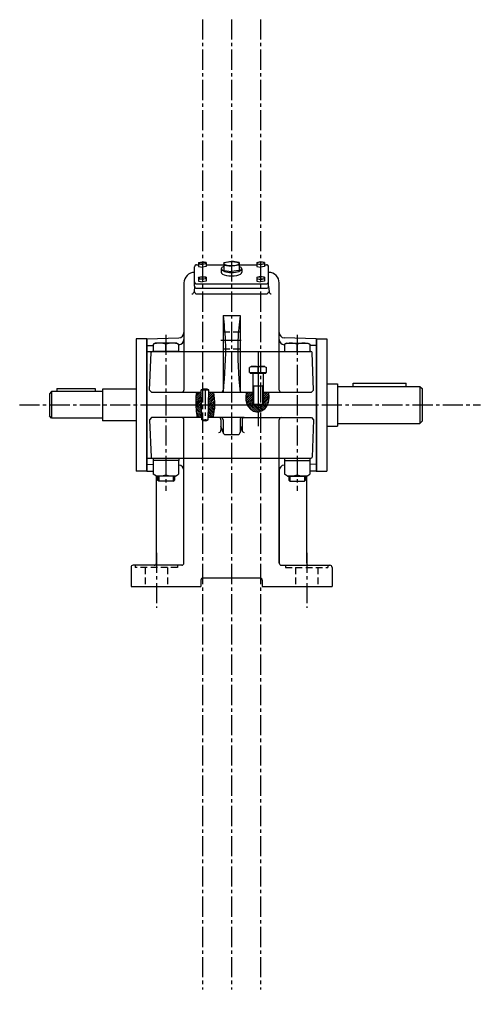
# Model space of a CAD drawing. Header units: inches. Extents: x -1077 to 1679, y -2224 to 594.
# Drawn here: x 1243 to 1679, y -1593 to -677 of the extents above; entities that cross this region are included whole.
import ezdxf

# ---------------------------------------------------------------- set-up
doc = ezdxf.new("R2010")
doc.units = ezdxf.units.IN
doc.header["$MEASUREMENT"] = 0
doc.linetypes.add('CENTER2', pattern=[28.575, 19.05, -3.175, 3.175, -3.175])
doc.linetypes.add('DASHED2', pattern=[9.525, 6.35, -3.175])
for name, color, linetype in [('中心线', 10, 'CENTER2'), ('剖面层', 4, 'Continuous'), ('粗实线', 5, 'Continuous'), ('虚线', 220, 'DASHED2')]:
    doc.layers.add(name, color=color, linetype=linetype)

msp = doc.modelspace()

# ---------------------------------------------------------------- hatches: boundary and pattern name
at = {"layer": '剖面层'}
h = msp.add_hatch(dxfattribs=at)
h.set_pattern_fill('ANSI31', color=256, scale=10)
edge = h.paths.add_edge_path()
edge.add_line((1414.72, -1029.09), (1410.02, -1029.09))
edge.add_spline(control_points=[(1410.02, -1029.09), (1409.73, -1031.79), (1409.31, -1035.79), (1409.35, -1039.79), (1409.4, -1041.09)], knot_values=[0, 0, 0, 0, 8.118034, 12.036974, 12.036974, 12.036974, 12.036974], degree=3, periodic=0)
edge.add_line((1409.4, -1041.09), (1414.96, -1041.09))
edge.add_line((1414.96, -1041.09), (1414.72, -1029.09))
edge = h.paths.add_edge_path()
edge.add_spline(control_points=[(1427.22, -1041.09), (1427.31, -1037.1), (1426.7, -1033.1), (1426.09, -1029.09)], knot_values=[0, 0, 0, 0, 12.05376, 12.05376, 12.05376, 12.05376], degree=3, periodic=0)
edge.add_line((1426.09, -1029.09), (1421.77, -1029.09))
edge.add_line((1421.77, -1029.09), (1421.53, -1041.09))
edge.add_line((1421.53, -1041.09), (1427.22, -1041.09))
edge = h.paths.add_edge_path()
edge.add_line((1463.24, -1029.09), (1457.2, -1029.09))
edge.add_spline(control_points=[(1457.2, -1029.09), (1456.83, -1031.61), (1456.23, -1035.61), (1457.48, -1039.7), (1458.16, -1041.09)], knot_values=[0, 0, 0, 0, 7.606423, 12.065986, 12.065986, 12.065986, 12.065986], degree=3, periodic=0)
edge.add_line((1458.16, -1041.09), (1463.24, -1041.09))
edge.add_line((1463.24, -1041.09), (1463.24, -1029.09))
edge = h.paths.add_edge_path()
edge.add_spline(control_points=[(1477.18, -1041.09), (1477.89, -1039.51), (1478.92, -1035.4), (1478.67, -1031.4), (1478.53, -1029.09)], knot_values=[35.95415, 35.95415, 35.95415, 35.95415, 41.049088, 48.01354, 48.01354, 48.01354, 48.01354], degree=3, periodic=0)
edge.add_line((1478.53, -1029.09), (1473.24, -1029.09))
edge.add_line((1473.24, -1029.09), (1473.24, -1041.09))
edge.add_line((1473.24, -1041.09), (1477.18, -1041.09))
h = msp.add_hatch(dxfattribs=at)
h.set_pattern_fill('ANSI31', color=256, scale=10, angle=90)
edge = h.paths.add_edge_path()
edge.add_line((1414.96, -1041.09), (1409.4, -1041.09))
edge.add_spline(control_points=[(1409.4, -1041.09), (1409.56, -1045.09), (1410.06, -1049.09), (1410.56, -1053.09)], knot_values=[12.036974, 12.036974, 12.036974, 12.036974, 24.069677, 24.069677, 24.069677, 24.069677], degree=3, periodic=0)
edge.add_line((1410.56, -1053.09), (1415.2, -1053.09))
edge.add_line((1415.2, -1053.09), (1414.96, -1041.09))
edge = h.paths.add_edge_path()
edge.add_spline(control_points=[(1425.54, -1053.09), (1426.34, -1049.1), (1427.14, -1045.1), (1427.22, -1041.09)], knot_values=[0, 0, 0, 0, 12.117168, 12.117168, 12.117168, 12.117168], degree=3, periodic=0)
edge.add_line((1427.22, -1041.09), (1421.53, -1041.09))
edge.add_line((1421.53, -1041.09), (1421.29, -1053.09))
edge.add_line((1421.29, -1053.09), (1425.54, -1053.09))
edge = h.paths.add_edge_path()
edge.add_line((1468.24, -1041.09), (1463.99, -1041.09))
edge.add_line((1463.99, -1041.09), (1458.16, -1041.09))
edge.add_spline(control_points=[(1458.16, -1041.09), (1459.2, -1043.22), (1462.06, -1046.64), (1466.33, -1047.7), (1468.24, -1047.59)], knot_values=[12.065986, 12.065986, 12.065986, 12.065986, 18.848784, 24.5216, 24.5216, 24.5216, 24.5216], degree=3, periodic=0)
edge.add_line((1468.24, -1047.59), (1468.24, -1041.09))
edge = h.paths.add_edge_path()
edge.add_spline(control_points=[(1468.24, -1047.59), (1470.58, -1047.45), (1474.39, -1045.74), (1476.55, -1042.5), (1477.18, -1041.09)], knot_values=[24.5216, 24.5216, 24.5216, 24.5216, 31.435307, 35.95415, 35.95415, 35.95415, 35.95415], degree=3, periodic=0)
edge.add_line((1477.18, -1041.09), (1468.24, -1041.09))
edge.add_line((1468.24, -1041.09), (1468.24, -1047.59))

# ---------------------------------------------------------------- linework, layer by layer
at = {"layer": '中心线'}
for p, q in [((1415.74, -676.95), (1415.74, -1593.45)), ((1443.24, -676.95), (1443.24, -1593.45)), ((1470.74, -676.95), (1470.74, -1593.45)), ((1381.24, -974.84), (1381.24, -1122.4)), ((1433.24, -980.09), (1453.17, -980.09)), ((1505.24, -974.84), (1505.24, -1122.4)), ((1468.24, -990.79), (1468.24, -1061.09)), ((1418.24, -1026.09), (1418.24, -1056.09)), ((1242.79, -1041.09), (1678.57, -1041.09)), ((1372.24, -1180.79), (1372.24, -1232.66)), ((1514.24, -1180.79), (1514.24, -1232.66))]:
    msp.add_line(p, q, dxfattribs=at)
at = {"layer": '粗实线'}
for p, q in [((1412.15, -906.58), (1415.74, -906.06)), ((1412.15, -906.58), (1412.15, -907.88)), ((1419.34, -906.58), (1415.74, -906.06)), ((1419.34, -906.58), (1419.34, -910.38)), ((1436.05, -906.48), (1443.24, -905.44)), ((1436.05, -906.48), (1436.05, -909.08)), ((1450.43, -906.48), (1443.24, -905.44)), ((1450.43, -906.48), (1450.43, -914.09)), ((1467.15, -906.58), (1470.74, -906.06)), ((1467.15, -906.58), (1467.15, -910.38)), ((1474.34, -906.58), (1470.74, -906.06)), ((1474.34, -906.58), (1474.34, -907.88)), ((1408.24, -928.96), (1408.24, -910.68)), ((1410.24, -908.68), (1412.15, -908.68)), ((1412.15, -907.88), (1412.15, -910.38)), ((1412.15, -907.88), (1415.74, -908.4)), ((1412.15, -910.38), (1415.74, -910.91)), ((1419.34, -907.88), (1415.74, -908.4)), ((1415.74, -908.4), (1415.74, -910.91)), ((1419.34, -910.38), (1415.74, -910.91)), ((1419.34, -908.68), (1436.05, -908.68)), ((1433.53, -912.57), (1433.53, -915.76)), ((1436.05, -909.08), (1436.05, -914.09)), ((1436.05, -909.08), (1443.24, -910.12)), ((1436.05, -914.09), (1443.24, -915.13)), ((1450.43, -909.08), (1443.24, -910.12)), ((1443.24, -910.12), (1443.24, -915.13)), ((1450.43, -914.09), (1443.24, -915.13)), ((1450.43, -908.68), (1467.15, -908.68)), ((1452.96, -912.57), (1452.96, -915.76)), ((1467.15, -907.88), (1470.74, -908.4)), ((1467.15, -910.38), (1470.74, -910.91)), ((1474.34, -907.88), (1470.74, -908.4)), ((1470.74, -908.4), (1470.74, -910.91)), ((1474.34, -910.38), (1470.74, -910.91)), ((1474.34, -907.88), (1474.34, -910.38)), ((1474.34, -908.68), (1476.24, -908.68)), ((1478.24, -928.96), (1478.24, -910.68)), ((1412.15, -920.57), (1415.74, -920.05)), ((1412.15, -920.57), (1412.15, -921.87)), ((1412.15, -921.87), (1412.15, -924.37)), ((1412.15, -921.87), (1415.74, -922.39)), ((1412.15, -924.37), (1415.74, -924.9)), ((1419.34, -920.57), (1415.74, -920.05)), ((1419.34, -921.87), (1415.74, -922.39)), ((1415.74, -922.39), (1415.74, -924.9)), ((1419.34, -924.37), (1415.74, -924.9)), ((1419.34, -920.57), (1419.34, -924.37)), ((1467.15, -920.57), (1470.74, -920.05)), ((1467.15, -920.57), (1467.15, -924.37)), ((1467.15, -921.87), (1470.74, -922.39)), ((1467.15, -924.37), (1470.74, -924.9)), ((1474.34, -920.57), (1470.74, -920.05)), ((1474.34, -921.87), (1470.74, -922.39)), ((1470.74, -922.39), (1470.74, -924.9)), ((1474.34, -924.37), (1470.74, -924.9)), ((1474.34, -920.57), (1474.34, -921.87)), ((1474.34, -921.87), (1474.34, -924.37)), ((1398.24, -925.92), (1398.24, -1027.09)), ((1408.24, -928.96), (1407.77, -934.37)), ((1410.24, -926.86), (1476.24, -926.86)), ((1410.24, -930.96), (1476.24, -930.96)), ((1478.24, -928.96), (1478.72, -934.37)), ((1488.24, -1027.09), (1488.24, -925.92)), ((1410.24, -936.19), (1476.24, -936.19)), ((1435.24, -956.78), (1435.24, -1027.09)), ((1435.24, -956.78), (1451.24, -956.78)), ((1451.24, -956.78), (1451.24, -1027.09)), ((1353.24, -978.59), (1353.24, -1103.59)), ((1363.24, -978.59), (1353.24, -978.59)), ((1362.84, -978.59), (1362.84, -1103.59)), ((1363.24, -978.59), (1393.39, -977.73)), ((1363.24, -978.59), (1363.24, -1103.59)), ((1523.24, -978.59), (1493.1, -977.73)), ((1523.24, -978.59), (1533.24, -978.59)), ((1523.24, -978.59), (1523.24, -1103.59)), ((1523.64, -978.59), (1523.64, -1103.59)), ((1533.24, -978.59), (1533.24, -1103.59)), ((1363.24, -985.09), (1369.24, -984.92)), ((1371.01, -982.79), (1369.24, -983.81)), ((1369.24, -983.81), (1369.24, -990.79)), ((1391.47, -982.79), (1371.01, -982.79)), ((1381.24, -990.79), (1381.24, -983.81)), ((1391.47, -982.79), (1393.24, -983.81)), ((1393.24, -983.81), (1393.24, -990.79)), ((1393.24, -984.24), (1393.39, -984.23)), ((1393.24, -984.24), (1393.39, -984.23)), ((1493.24, -984.24), (1493.1, -984.23)), ((1495.01, -982.79), (1493.24, -983.81)), ((1493.24, -983.81), (1493.24, -990.79)), ((1495.01, -982.79), (1515.47, -982.79)), ((1505.24, -990.79), (1505.24, -983.81)), ((1515.47, -982.79), (1517.24, -983.81)), ((1517.24, -983.81), (1517.24, -990.79)), ((1523.24, -985.09), (1517.24, -984.92)), ((1362.84, -990.79), (1518.28, -990.79)), ((1365.8, -1027.09), (1367.21, -991.75)), ((1393.24, -990.79), (1369.24, -990.79)), ((1488.24, -990.79), (1518.28, -990.79)), ((1493.24, -990.79), (1517.24, -990.79)), ((1517.24, -990.79), (1518.28, -990.79)), ((1520.69, -1027.09), (1519.28, -991.75)), ((1462.25, -1004.69), (1460.24, -1005.85)), ((1460.24, -1010.59), (1460.24, -1005.85)), ((1462.25, -1004.69), (1474.24, -1004.69)), ((1468.24, -1010.59), (1468.24, -1005.28)), ((1474.24, -1004.69), (1476.24, -1005.85)), ((1476.24, -1010.59), (1476.24, -1005.85)), ((1460.24, -1010.59), (1476.24, -1010.59)), ((1460.94, -1010.59), (1460.94, -1011.09)), ((1460.94, -1011.09), (1475.54, -1011.09)), ((1463.24, -1011.09), (1463.24, -1041.09)), ((1468.24, -1011.09), (1468.24, -1041.09)), ((1473.24, -1011.09), (1473.24, -1041.09)), ((1475.54, -1010.59), (1475.54, -1011.09)), ((1278.24, -1025.59), (1314.24, -1025.59)), ((1278.24, -1025.59), (1278.24, -1028.59)), ((1314.24, -1025.59), (1314.24, -1028.59)), ((1353.24, -1026.09), (1321.24, -1026.09)), ((1321.24, -1026.09), (1321.24, -1056.09)), ((1463.99, -1023.09), (1463.24, -1022.34)), ((1463.24, -1023.09), (1473.24, -1023.09)), ((1463.99, -1023.09), (1463.99, -1041.09)), ((1472.49, -1023.09), (1473.24, -1022.34)), ((1472.49, -1023.09), (1472.49, -1041.09)), ((1533.24, -1021.09), (1543.24, -1021.09)), ((1543.24, -1021.09), (1543.24, -1061.09)), ((1543.24, -1023.59), (1621.24, -1023.59)), ((1558.24, -1020.59), (1608.24, -1020.59)), ((1558.24, -1023.59), (1558.24, -1020.59)), ((1608.24, -1023.59), (1608.24, -1020.59)), ((1621.24, -1023.59), (1621.24, -1058.59)), ((1621.24, -1023.59), (1623.24, -1025.59)), ((1623.24, -1025.59), (1623.24, -1056.59)), ((1273.24, -1028.59), (1271.24, -1030.59)), ((1271.24, -1030.59), (1271.24, -1051.59)), ((1321.24, -1028.59), (1273.24, -1028.59)), ((1273.24, -1028.59), (1273.24, -1053.59)), ((1367.72, -1029.09), (1365.8, -1027.09)), ((1367.72, -1029.09), (1414.72, -1029.09)), ((1415.24, -1055.29), (1414.68, -1026.89)), ((1414.68, -1026.89), (1421.81, -1026.89)), ((1421.24, -1055.29), (1421.81, -1026.89)), ((1421.77, -1029.09), (1426.77, -1029.09)), ((1426.77, -1029.09), (1463.24, -1029.09)), ((1473.24, -1029.09), (1518.77, -1029.09)), ((1518.77, -1029.09), (1520.69, -1027.09)), ((1363.24, -1041.09), (1414.96, -1041.09)), ((1421.53, -1041.09), (1523.24, -1041.09)), ((1463.99, -1041.09), (1463.24, -1040.34)), ((1463.24, -1040.34), (1473.24, -1040.34)), ((1463.99, -1041.09), (1472.49, -1041.09)), ((1472.49, -1041.09), (1473.24, -1040.34)), ((1273.24, -1053.59), (1271.24, -1051.59)), ((1321.24, -1053.59), (1273.24, -1053.59)), ((1367.72, -1053.09), (1365.8, -1055.09)), ((1415.2, -1053.09), (1367.72, -1053.09)), ((1426.29, -1053.09), (1421.29, -1053.09)), ((1455.24, -1053.09), (1426.29, -1053.09)), ((1443.24, -1053.09), (1443.24, -1069.09)), ((1455.24, -1053.09), (1518.77, -1053.09)), ((1518.77, -1053.09), (1520.69, -1055.09)), ((1353.24, -1056.09), (1321.24, -1056.09)), ((1365.8, -1055.09), (1367.21, -1090.44)), ((1398.24, -1190.61), (1398.24, -1055.09)), ((1415.24, -1055.29), (1421.24, -1055.29)), ((1433.24, -1055.09), (1433.24, -1065.09)), ((1435.24, -1067.09), (1433.24, -1061.09)), ((1435.24, -1055.09), (1435.24, -1067.09)), ((1451.24, -1055.09), (1451.24, -1067.09)), ((1451.24, -1067.09), (1453.24, -1061.09)), ((1453.24, -1055.09), (1453.24, -1065.09)), ((1488.24, -1190.61), (1488.24, -1055.09)), ((1520.69, -1055.09), (1519.28, -1090.44)), ((1533.24, -1061.09), (1543.24, -1061.09)), ((1543.24, -1058.59), (1621.24, -1058.59)), ((1621.24, -1058.59), (1623.24, -1056.59)), ((1437.24, -1069.09), (1449.24, -1069.09)), ((1363.24, -1091.4), (1518.28, -1091.4)), ((1363.24, -1097.09), (1369.24, -1097.26)), ((1369.14, -1091.4), (1369.14, -1093.5)), ((1393.34, -1093.5), (1369.14, -1093.5)), ((1369.24, -1093.5), (1369.24, -1106.57)), ((1381.24, -1093.5), (1381.24, -1107.28)), ((1393.24, -1093.5), (1393.24, -1106.57)), ((1393.24, -1097.95), (1393.39, -1097.95)), ((1393.34, -1091.4), (1393.34, -1093.5)), ((1493.24, -1097.95), (1493.1, -1097.95)), ((1493.14, -1091.4), (1493.14, -1093.5)), ((1493.14, -1091.4), (1517.34, -1091.4)), ((1493.14, -1093.5), (1517.34, -1093.5)), ((1493.24, -1093.5), (1493.24, -1106.57)), ((1505.24, -1093.5), (1505.24, -1107.28)), ((1505.24, -1093.5), (1505.24, -1107.28)), ((1517.24, -1093.5), (1517.24, -1106.57)), ((1523.24, -1097.09), (1517.24, -1097.26)), ((1517.34, -1091.4), (1517.34, -1093.5)), ((1363.24, -1103.59), (1353.24, -1103.59)), ((1363.24, -1103.59), (1369.24, -1103.76)), ((1372.24, -1108.3), (1369.24, -1106.57)), ((1372.24, -1190.61), (1372.24, -1108.3)), ((1390.24, -1108.3), (1372.24, -1108.3)), ((1373.24, -1108.3), (1373.24, -1112.1)), ((1374.44, -1108.3), (1374.44, -1113.3)), ((1388.04, -1108.3), (1388.04, -1113.3)), ((1389.24, -1108.3), (1389.24, -1112.1)), ((1390.24, -1108.3), (1393.24, -1106.57)), ((1488.24, -1102.95), (1488.24, -1190.61)), ((1496.24, -1108.3), (1493.24, -1106.57)), ((1496.24, -1108.3), (1514.24, -1108.3)), ((1497.24, -1108.3), (1497.24, -1112.1)), ((1498.44, -1108.3), (1498.44, -1113.3)), ((1512.04, -1108.3), (1512.04, -1113.3)), ((1513.24, -1108.3), (1513.24, -1112.1)), ((1514.24, -1108.3), (1517.24, -1106.57)), ((1514.24, -1190.61), (1514.24, -1108.3)), ((1523.24, -1103.59), (1517.24, -1103.76)), ((1523.24, -1103.59), (1533.24, -1103.59)), ((1374.44, -1113.3), (1373.24, -1112.1)), ((1388.04, -1113.3), (1374.44, -1113.3)), ((1388.04, -1113.3), (1389.24, -1112.1)), ((1498.44, -1113.3), (1497.24, -1112.1)), ((1498.44, -1113.3), (1512.04, -1113.3)), ((1512.04, -1113.3), (1513.24, -1112.1)), ((1348.24, -1194.61), (1348.24, -1212.61)), ((1370.24, -1192.61), (1350.24, -1192.61)), ((1396.24, -1192.61), (1370.24, -1192.61)), ((1490.24, -1192.61), (1516.24, -1192.61)), ((1516.24, -1192.61), (1536.24, -1192.61)), ((1538.24, -1194.61), (1538.24, -1212.61)), ((1414.24, -1206.61), (1414.24, -1212.61)), ((1416.24, -1204.61), (1470.24, -1204.61)), ((1472.24, -1206.61), (1472.24, -1212.61)), ((1348.24, -1212.61), (1414.24, -1212.61)), ((1472.24, -1212.61), (1538.24, -1212.61))]:
    msp.add_line(p, q, dxfattribs=at)
for centre, radius, start, end in [((1408.24, -925.92), 10, 90, 180), ((1410.24, -910.68), 2, 90, 180), ((1476.24, -910.68), 2, 0, 90), ((1478.24, -925.92), 10, 0, 90), ((1410.24, -924.86), 2, 180, 270), ((1476.24, -924.86), 2, 270, 0), ((1405.78, -934.19), 2, 270, 355), ((1410.24, -928.96), 2, 180, 270), ((1410.24, -934.19), 2, 180, 270), ((1476.24, -928.96), 2, 270, 0), ((1476.24, -934.19), 2, 270, 0), ((1480.71, -934.19), 2, 185, 270), ((1393.24, -972.73), 5, 271.63658, 0), ((1393.24, -979.23), 5, 271.63658, 0), ((1493.24, -972.73), 5, 180, 268.36342), ((1493.24, -979.23), 5, 180, 268.36342), ((1375.24, -1000.91), 18.13, 70.67144, 109.32856), ((1387.24, -1000.91), 18.13, 70.67144, 109.32856), ((1499.24, -1000.91), 18.13, 70.67144, 109.32856), ((1511.24, -1000.91), 18.13, 70.67144, 109.32856), ((1368.21, -991.79), 1, 90, 177.72331), ((1518.28, -991.79), 1, 2.27669, 90), ((1464.24, -1018.53), 13.84, 73.19832, 99.74019), ((1472.24, -1018.53), 13.84, 80.25981, 106.80168), ((1418.24, -1034.45), 8.36, 64.72484, 115.27516), ((1396.24, -1027.09), 2, 270, 0), ((1433.24, -1027.09), 2, 270, 0), ((1453.24, -1027.09), 2, 180, 270), ((1490.24, -1027.09), 2, 180, 270), ((1396.24, -1055.09), 2, 0, 90), ((1431.24, -1055.09), 2, 0, 90), ((1433.24, -1055.09), 2, 0, 90), ((1453.24, -1055.09), 2, 90, 180), ((1455.24, -1055.09), 2, 90, 180), ((1490.24, -1055.09), 2, 90, 180), ((1418.24, -1050.07), 6.03, 240.13717, 299.86283), ((1431.24, -1065.09), 2, 270, 0), ((1437.24, -1067.09), 2, 180, 270), ((1449.24, -1067.09), 2, 270, 0), ((1455.24, -1065.09), 2, 180, 270), ((1368.21, -1090.4), 1, 182.27669, 270), ((1518.28, -1090.4), 1, 270, 357.72331), ((1393.24, -1102.95), 5, 0, 88.36342), ((1493.24, -1102.95), 5, 91.63658, 180), ((1375.24, -1090.17), 18.13, 258.41894, 289.32856), ((1387.24, -1090.17), 18.13, 250.67144, 281.58106), ((1499.24, -1090.17), 18.13, 258.41894, 289.32856), ((1511.24, -1090.17), 18.13, 250.67144, 281.58106), ((1370.24, -1190.61), 2, 270, 0), ((1396.24, -1190.61), 2, 270, 0), ((1490.24, -1190.61), 2, 180, 270), ((1516.24, -1190.61), 2, 180, 270), ((1350.24, -1194.61), 2, 90, 180), ((1536.24, -1194.61), 2, 0, 90), ((1416.24, -1206.61), 2, 90, 180), ((1470.24, -1206.61), 2, 360, 90)]:
    msp.add_arc(centre, radius, start, end, dxfattribs=at)
for centre, major_axis in [((1415.74, -907.23), (-3.6, 0)), ((1443.24, -907.78), (-7.19, 0)), ((1415.74, -921.22), (-3.6, 0))]:
    msp.add_ellipse(centre, major_axis=major_axis, ratio=0.29167, dxfattribs=at)
at = {"layer": '粗实线', "extrusion": (0, 0, -1)}
for centre in [(1470.74, -907.23), (1470.74, -921.22)]:
    msp.add_ellipse(centre, major_axis=(3.6, 0), ratio=0.29167, dxfattribs=at)
at = {"layer": '粗实线'}
for centre, start_param, end_param in [((1443.24, -912.57), 5.545789, 10.162174), ((1443.24, -915.76), 6.283185, 9.424778)]:
    msp.add_ellipse(centre, major_axis=(-9.71, 0), ratio=0.358142, start_param=start_param, end_param=end_param, dxfattribs=at)
for points in [[(1435.24, -956.78), (1437.24, -980.09), (1435.24, -1029.09)], [(1451.24, -956.78), (1449.24, -980.09), (1451.24, -1029.09)], [(1410.02, -1029.09), (1409.38, -1037.19), (1410.56, -1053.09)], [(1426.09, -1029.09), (1427.22, -1041.09), (1425.54, -1053.09)], [(1457.2, -1029.09), (1456.81, -1036.69), (1462.73, -1046.24), (1468.24, -1047.59), (1474.58, -1044.82), (1478.53, -1036.06), (1478.53, -1029.09)]]:
    msp.add_spline(points, degree=3, dxfattribs=at)
at = {"layer": '虚线'}
for p, q in [((1435.24, -972.09), (1451.24, -972.09)), ((1435.24, -988.09), (1451.24, -988.09)), ((1352.24, -1192.61), (1352.24, -1194.61)), ((1392.24, -1194.61), (1352.24, -1194.61)), ((1361.74, -1194.61), (1361.74, -1212.61)), ((1382.74, -1194.61), (1382.74, -1212.61)), ((1392.24, -1192.61), (1392.24, -1194.61)), ((1494.24, -1192.61), (1494.24, -1194.61)), ((1494.24, -1194.61), (1534.24, -1194.61)), ((1503.74, -1194.61), (1503.74, -1212.61)), ((1524.74, -1194.61), (1524.74, -1212.61)), ((1534.24, -1192.61), (1534.24, -1194.61))]:
    msp.add_line(p, q, dxfattribs=at)

doc.saveas('drawing.dxf')
